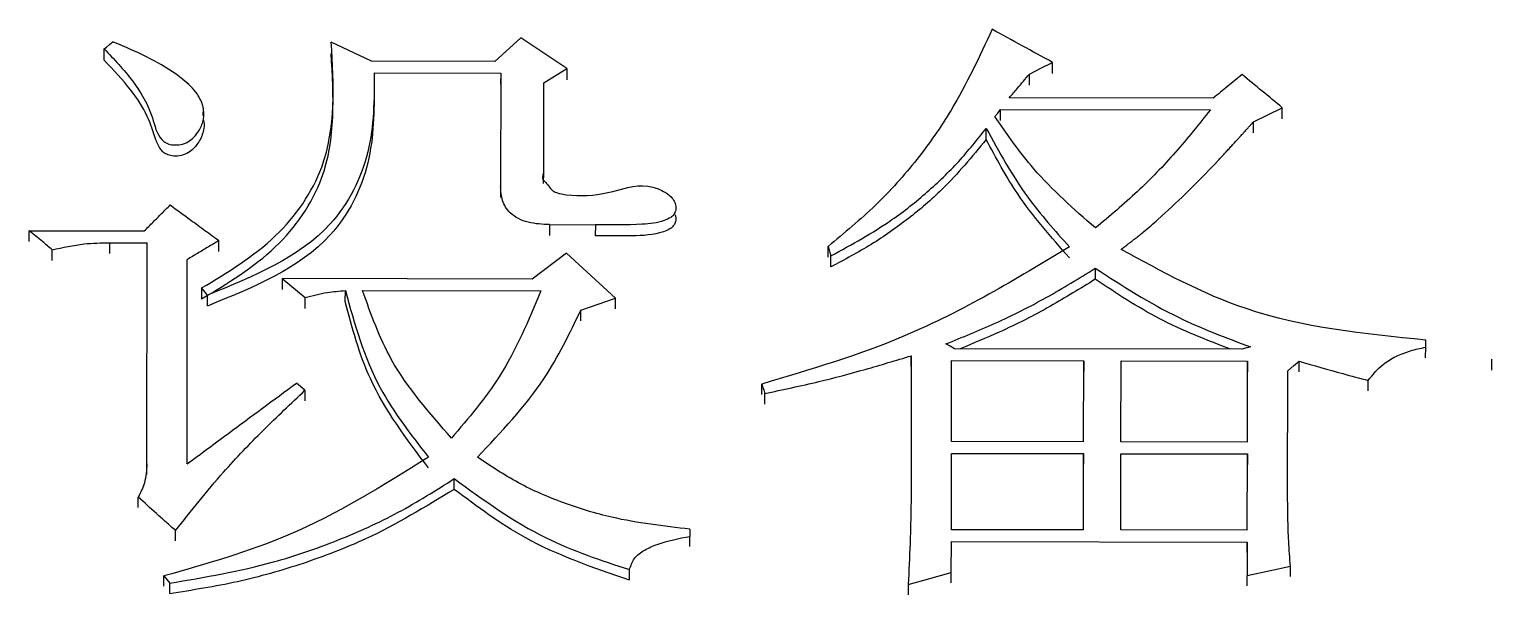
# Model space of a CAD drawing. Header units: millimetres. Extents: x 2320 to 4000, y 933 to 2121.
# Drawn here: x 2704.54 to 2710.05, y 1910.67 to 1912.8 of the extents above; entities that cross this region are included whole.
import ezdxf

# ---------------------------------------------------------------- set-up
doc = ezdxf.new("R2010")
doc.units = ezdxf.units.MM

msp = doc.modelspace()

# ---------------------------------------------------------------- linework, layer by layer
at = {"color": 7, "linetype": 'Continuous', "lineweight": 25}
for p, q in [((2705.8331, 1912.6801), (2705.6817, 1912.7513)), ((2706.3957, 1912.7678), (2706.2982, 1912.6792)), ((2706.5686, 1912.6521), (2706.3957, 1912.7678)), ((2704.8269, 1912.6839), (2704.8271, 1912.7262)), ((2706.2982, 1912.6792), (2705.8331, 1912.6801)), ((2705.8439, 1912.6357), (2705.8436, 1912.5939)), ((2705.8439, 1912.6357), (2706.3198, 1912.6348)), ((2706.3198, 1912.6348), (2706.3194, 1912.2081)), ((2706.3198, 1912.6348), (2706.3196, 1912.593)), ((2706.4821, 1912.599), (2706.5686, 1912.6521)), ((2705.8442, 1912.5409), (2705.8445, 1912.5829)), ((2706.4817, 1912.2612), (2706.4821, 1912.599)), ((2709.0024, 1912.5411), (2708.2344, 1912.5425)), ((2705.2003, 1912.4755), (2705.2004, 1912.5032)), ((2708.2017, 1912.4566), (2708.2019, 1912.4981)), ((2708.2019, 1912.4981), (2708.9916, 1912.4967)), ((2708.1475, 1912.3857), (2708.1478, 1912.4272)), ((2709.1535, 1912.4105), (2709.1538, 1912.452)), ((2706.4815, 1912.22), (2706.4817, 1912.2612)), ((2706.3194, 1912.2081), (2706.3192, 1912.167)), ((2704.545, 1912.0013), (2704.5452, 1912.0421)), ((2704.5452, 1912.0421), (2704.9779, 1912.0413)), ((2706.5031, 1912.0652), (2706.5029, 1912.0244)), ((2706.5031, 1912.0652), (2706.6762, 1912.0649)), ((2706.6762, 1912.0649), (2706.676, 1912.0235)), ((2704.8478, 1911.9563), (2704.848, 1911.997)), ((2704.848, 1911.997), (2704.9886, 1911.9967)), ((2704.9878, 1911.1654), (2704.9886, 1911.9967)), ((2704.9884, 1911.956), (2704.9886, 1911.9967)), ((2707.5521, 1911.9425), (2707.5523, 1911.9831)), ((2705.1392, 1911.1651), (2705.14, 1911.934)), ((2706.5679, 1911.9582), (2706.438, 1911.8603)), ((2706.7516, 1911.7883), (2706.5679, 1911.9582)), ((2707.5629, 1911.9069), (2707.5631, 1911.9475)), ((2705.4969, 1911.862), (2705.5834, 1911.7905)), ((2706.438, 1911.8603), (2705.4969, 1911.862)), ((2705.7346, 1911.7766), (2705.7349, 1911.8169)), ((2705.7998, 1911.8168), (2706.4704, 1911.8156)), ((2706.6215, 1911.7037), (2706.6218, 1911.7439)), ((2706.6218, 1911.7439), (2706.7516, 1911.7883)), ((2709.8019, 1911.6041), (2709.8019, 1911.6309)), ((2709.1096, 1911.5964), (2708.0279, 1911.5984)), ((2709.1421, 1911.6053), (2709.1096, 1911.5964)), ((2709.8017, 1911.5641), (2709.8019, 1911.6041)), ((2707.8656, 1911.5719), (2707.8651, 1911.0705)), ((2707.8654, 1911.5319), (2707.8656, 1911.5719)), ((2708.0167, 1911.2495), (2708.017, 1911.5537)), ((2708.017, 1911.5537), (2708.5146, 1911.5528)), ((2708.5143, 1911.2486), (2708.5146, 1911.5528)), ((2708.5146, 1911.5528), (2708.5144, 1911.5129)), ((2708.6549, 1911.2483), (2708.6552, 1911.5526)), ((2708.6552, 1911.5526), (2709.1312, 1911.5517)), ((2709.1309, 1911.2474), (2709.1312, 1911.5517)), ((2709.1312, 1911.5517), (2709.131, 1911.5118)), ((2710.0504, 1911.5182), (2710.0506, 1911.559)), ((2705.583, 1911.4419), (2705.5506, 1911.4688)), ((2707.3028, 1911.4259), (2707.303, 1911.4656)), ((2709.2821, 1911.05), (2709.2826, 1911.5156)), ((2709.5852, 1911.4395), (2709.5855, 1911.4793)), ((2705.583, 1911.4419), (2705.5828, 1911.4022)), ((2707.3135, 1911.3901), (2707.3138, 1911.4298)), ((2708.5143, 1911.2486), (2708.0167, 1911.2495)), ((2709.1309, 1911.2474), (2708.6549, 1911.2483)), ((2708.0163, 1910.9177), (2708.0166, 1911.2047)), ((2708.0166, 1911.2047), (2708.5142, 1911.2038)), ((2708.5139, 1910.9168), (2708.5142, 1911.2038)), ((2708.5142, 1911.2038), (2708.514, 1911.1645)), ((2708.6545, 1910.9166), (2708.6549, 1911.2035)), ((2708.6549, 1911.2035), (2709.1308, 1911.2026)), ((2709.1305, 1910.9157), (2709.1308, 1911.2026)), ((2709.1308, 1911.2026), (2709.1306, 1911.1634)), ((2704.9875, 1911.1252), (2704.9878, 1911.1654)), ((2706.145, 1911.0704), (2706.1452, 1911.1096)), ((2705.0954, 1910.8753), (2705.0957, 1910.9141)), ((2707.032, 1910.9195), (2707.0319, 1910.8926)), ((2708.5139, 1910.9168), (2708.0163, 1910.9177)), ((2709.1305, 1910.9157), (2708.6545, 1910.9166)), ((2707.0317, 1910.8539), (2707.0319, 1910.8926)), ((2708.0162, 1910.7561), (2708.0163, 1910.8728)), ((2708.0163, 1910.8728), (2709.1305, 1910.8708)), ((2709.1305, 1910.8708), (2709.1303, 1910.7451)), ((2705.052, 1910.7051), (2705.0522, 1910.7435)), ((2705.0522, 1910.7435), (2705.0738, 1910.7165)), ((2705.0736, 1910.6781), (2705.0738, 1910.7165)), ((2709.1301, 1910.7066), (2709.1303, 1910.7451))]:
    msp.add_line(p, q, dxfattribs=at)
at = {"color": 7, "linetype": 'Continuous', "lineweight": 25, "flags": 128}
for points in [[(2704.8271, 1912.7263), (2704.8353, 1912.733), (2704.8475, 1912.7429), (2704.8596, 1912.7528)], [(2706.5686, 1912.6521), (2706.5685, 1912.6285), (2706.5684, 1912.6103)], [(2708.31, 1912.5893), (2708.3101, 1912.6126), (2708.3102, 1912.6312)], [(2708.3102, 1912.6312), (2708.3535, 1912.6533), (2708.3968, 1912.6754)], [(2708.3966, 1912.6335), (2708.3967, 1912.6568), (2708.3968, 1912.6754)], [(2708.1803, 1912.4716), (2708.1911, 1912.4848), (2708.2019, 1912.4981)], [(2709.1538, 1912.452), (2709.2079, 1912.4785), (2709.262, 1912.5051)], [(2709.2618, 1912.4635), (2709.2619, 1912.4866), (2709.262, 1912.5051)], [(2704.6314, 1911.93), (2704.6315, 1911.95), (2704.6316, 1911.9706)], [(2705.2589, 1911.9644), (2705.259, 1911.9869), (2705.2591, 1912.0051)], [(2705.4969, 1911.862), (2705.4968, 1911.8389), (2705.4967, 1911.8216)], [(2708.5583, 1911.901), (2708.5583, 1911.8905), (2708.5582, 1911.88), (2708.5581, 1911.8605)], [(2705.194, 1911.8269), (2705.1939, 1911.8118), (2705.1938, 1911.7988), (2705.1938, 1911.7865)], [(2705.2156, 1911.8001), (2705.2102, 1911.8068), (2705.2021, 1911.8168), (2705.194, 1911.8269)], [(2705.2154, 1911.7597), (2705.2154, 1911.7739), (2705.2155, 1911.787), (2705.2156, 1911.8001)], [(2705.5831, 1911.7501), (2705.5832, 1911.7596), (2705.5833, 1911.7699), (2705.5834, 1911.7905)], [(2706.7514, 1911.748), (2706.7515, 1911.7702), (2706.7516, 1911.7883)], [(2708.0279, 1911.5984), (2708.0117, 1911.6074), (2707.9954, 1911.6163)], [(2709.2826, 1911.5156), (2709.3042, 1911.5335), (2709.3259, 1911.5513)], [(2709.3257, 1911.5114), (2709.3258, 1911.5334), (2709.3259, 1911.5513)], [(2704.9549, 1911.001), (2704.955, 1911.01), (2704.9551, 1911.0201), (2704.9552, 1911.04)], [(2709.1302, 1910.8321), (2709.1304, 1910.8532), (2709.1305, 1910.8708)], [(2706.8044, 1910.7288), (2706.8045, 1910.745), (2706.8046, 1910.7673)], [(2707.8538, 1910.7114), (2707.935, 1910.7338), (2708.0162, 1910.7561)], [(2708.0159, 1910.7176), (2708.0161, 1910.7386), (2708.0162, 1910.7561)], [(2709.1303, 1910.7451), (2709.2115, 1910.7629), (2709.2926, 1910.7807)], [(2709.2924, 1910.7421), (2709.2925, 1910.7632), (2709.2926, 1910.7807)], [(2707.8538, 1910.7114), (2707.8537, 1910.6892), (2707.8536, 1910.673)]]:
    msp.add_lwpolyline(points, dxfattribs=at)
at = {"color": 7, "linetype": 'Continuous', "lineweight": 25}
for points, knots in [([(2708.1697, 1912.8), (2708.122, 1912.6969), (2708.0429, 1912.5264), (2707.8895, 1912.3072), (2707.7345, 1912.1344), (2707.6133, 1912.0337), (2707.5523, 1911.9831)], [0, 0, 0, 0, 0.33491, 0.554084, 0.775731, 1, 1, 1, 1]), ([(2708.3968, 1912.6754), (2708.359, 1912.6962), (2708.2833, 1912.7377), (2708.2076, 1912.7792), (2708.1698, 1912.8)], [0, 0, 0, 0, 0.5, 1, 1, 1, 1]), ([(2704.8271, 1912.7262), (2704.8641, 1912.6872), (2704.9384, 1912.6088), (2705.0076, 1912.4918), (2705.0247, 1912.4008), (2705.0596, 1912.3713), (2705.0824, 1912.3644), (2705.1087, 1912.3643), (2705.1365, 1912.372), (2705.1643, 1912.3909), (2705.1876, 1912.4217), (2705.2042, 1912.4631), (2705.202, 1912.5109), (2705.1763, 1912.5644), (2705.081, 1912.6531), (2704.9646, 1912.7091), (2704.8719, 1912.7477), (2704.8596, 1912.7528)], [0, 0, 0, 0, 0.147264, 0.29555, 0.379238, 0.397704, 0.416179, 0.440332, 0.464932, 0.490584, 0.529383, 0.570231, 0.614806, 0.662849, 0.734388, 0.964897, 1, 1, 1, 1]), ([(2705.194, 1911.8269), (2705.2921, 1911.886), (2705.4837, 1912.0015), (2705.7065, 1912.3263), (2705.6911, 1912.5906), (2705.6817, 1912.7513)], [0, 0, 0, 0, 0.2914195, 0.5692264, 1, 1, 1, 1]), ([(2705.1995, 1912.4607), (2705.2, 1912.4593), (2705.2059, 1912.4432), (2705.2, 1912.4085), (2705.1811, 1912.3691), (2705.1543, 1912.3408), (2705.1256, 1912.3259), (2705.0972, 1912.3216), (2705.0725, 1912.3247), (2705.0535, 1912.3334), (2705.0345, 1912.3527), (2705.0151, 1912.4007), (2704.9913, 1912.4805), (2704.9236, 1912.582), (2704.8615, 1912.6474), (2704.8269, 1912.6839)], [0, 0, 0, 0, 0.00692, 0.07956, 0.155689, 0.209033, 0.251741, 0.294473, 0.329516, 0.356624, 0.383718, 0.448883, 0.593532, 0.772801, 1, 1, 1, 1]), ([(2705.1938, 1911.7857), (2705.2919, 1911.8448), (2705.4834, 1911.9601), (2705.7062, 1912.2844), (2705.6908, 1912.5485), (2705.6815, 1912.709)], [0, 0, 0, 0, 0.291558, 0.569369, 1, 1, 1, 1]), ([(2705.8439, 1912.6357), (2705.8436, 1912.5362), (2705.8429, 1912.3365), (2705.6677, 1911.9837), (2705.3893, 1911.8706), (2705.2156, 1911.8001)], [0, 0, 0, 0, 0.271711, 0.545564, 1, 1, 1, 1]), ([(2708.2344, 1912.5425), (2708.2446, 1912.5544), (2708.2623, 1912.5752), (2708.2876, 1912.6047), (2708.3027, 1912.6224), (2708.3102, 1912.6312)], [0, 0, 0, 0, 0.40396, 0.701979, 1, 1, 1, 1]), ([(2709.1107, 1912.6297), (2709.0926, 1912.6149), (2709.0566, 1912.5854), (2709.0205, 1912.5559), (2709.0024, 1912.5411)], [0, 0, 0, 0, 0.500001, 1, 1, 1, 1]), ([(2709.262, 1912.5051), (2709.2368, 1912.5259), (2709.1863, 1912.5674), (2709.1359, 1912.6089), (2709.1107, 1912.6297)], [0, 0, 0, 0, 0.500001, 1, 1, 1, 1]), ([(2705.8436, 1912.5935), (2705.8433, 1912.4942), (2705.8427, 1912.2947), (2705.6673, 1911.9422), (2705.3891, 1911.8294), (2705.2154, 1911.759)], [0, 0, 0, 0, 0.2715803, 0.5453653, 1, 1, 1, 1]), ([(2708.5585, 1912.0526), (2708.4772, 1912.124), (2708.3331, 1912.2506), (2708.2267, 1912.4044), (2708.1803, 1912.4716)], [0, 0, 0, 0, 0.56355, 1, 1, 1, 1]), ([(2708.9916, 1912.4967), (2708.9485, 1912.4431), (2708.8629, 1912.3364), (2708.7192, 1912.1866), (2708.6122, 1912.0974), (2708.5585, 1912.0526)], [0, 0, 0, 0, 0.334945, 0.666222, 1, 1, 1, 1]), ([(2707.5631, 1911.9475), (2707.6416, 1911.9905), (2707.7703, 1912.061), (2707.9266, 1912.186), (2708.0464, 1912.3004), (2708.1141, 1912.3851), (2708.1477, 1912.4272)], [0, 0, 0, 0, 0.345122, 0.565624, 0.783909, 1, 1, 1, 1]), ([(2708.1478, 1912.4272), (2708.196, 1912.3387), (2708.2827, 1912.1798), (2708.4062, 1912.0425), (2708.461, 1911.9816)], [0, 0, 0, 0, 0.556747, 1, 1, 1, 1]), ([(2708.6557, 1911.9722), (2708.6581, 1911.974), (2708.6616, 1911.9767), (2708.6663, 1911.9803), (2708.6711, 1911.984), (2708.6758, 1911.9876), (2708.6805, 1911.9912), (2708.6841, 1911.9939), (2708.6888, 1911.9976), (2708.6935, 1912.0012), (2708.6982, 1912.0049), (2708.7017, 1912.0076), (2708.7052, 1912.0104), (2708.7099, 1912.014), (2708.7157, 1912.0186), (2708.7216, 1912.0233), (2708.7297, 1912.0298), (2708.7538, 1912.0495), (2708.8121, 1912.0999), (2708.8724, 1912.1564), (2708.9482, 1912.2305), (2708.991, 1912.2748), (2709.0271, 1912.3133), (2709.0351, 1912.3219), (2709.043, 1912.3305), (2709.051, 1912.3391), (2709.0569, 1912.3455), (2709.0629, 1912.352), (2709.0708, 1912.3606), (2709.0787, 1912.3692), (2709.0866, 1912.3779), (2709.0925, 1912.3844), (2709.0974, 1912.3898), (2709.1014, 1912.3941), (2709.1053, 1912.3984), (2709.1092, 1912.4028), (2709.1132, 1912.4071), (2709.1161, 1912.4103), (2709.1201, 1912.4147), (2709.124, 1912.419), (2709.1279, 1912.4233), (2709.1308, 1912.4266), (2709.1338, 1912.4298), (2709.1377, 1912.4342), (2709.1416, 1912.4385), (2709.1455, 1912.4429), (2709.1493, 1912.447), (2709.152, 1912.45), (2709.1538, 1912.452)], [0, 0, 0, 0, 0.012725, 0.019102, 0.025479, 0.038233, 0.04461, 0.050987, 0.057364, 0.070118, 0.076495, 0.082872, 0.089249, 0.095626, 0.10838, 0.121135, 0.127512, 0.15302, 0.255073, 0.459194, 0.510211, 0.714315, 0.727069, 0.739823, 0.765331, 0.778085, 0.79084, 0.803594, 0.816348, 0.841856, 0.85461, 0.867364, 0.880118, 0.886495, 0.892872, 0.905626, 0.912003, 0.91838, 0.924757, 0.937511, 0.943888, 0.950265, 0.956642, 0.963019, 0.975773, 0.98215, 0.988527, 1, 1, 1, 1]), ([(2708.1475, 1912.3852), (2708.0942, 1912.3208), (2708.0058, 1912.2141), (2707.8557, 1912.0859), (2707.7162, 1911.9876), (2707.6142, 1911.9334), (2707.5629, 1911.9062)], [0, 0, 0, 0, 0.334608, 0.554057, 0.775919, 1, 1, 1, 1]), ([(2708.4607, 1911.9402), (2708.392, 1912.0182), (2708.27, 1912.1566), (2708.1848, 1912.3157), (2708.1475, 1912.3852)], [0, 0, 0, 0, 0.563004, 1, 1, 1, 1]), ([(2706.4817, 1912.2612), (2706.4804, 1912.2575), (2706.4781, 1912.2507), (2706.4768, 1912.2418), (2706.4783, 1912.2352), (2706.4854, 1912.2272), (2706.4977, 1912.2152), (2706.5091, 1912.1957), (2706.5351, 1912.1822), (2706.6065, 1912.1709), (2706.7228, 1912.1766), (2706.8404, 1912.2232), (2706.922, 1912.1976), (2706.9558, 1912.1767), (2706.9745, 1912.154), (2706.9803, 1912.1351), (2706.9789, 1912.1173), (2706.9718, 1912.1025), (2706.9575, 1912.0895), (2706.9185, 1912.0722), (2706.8216, 1912.0623), (2706.7349, 1912.0639), (2706.6762, 1912.0649)], [0, 0, 0, 0, 0.0138, 0.025127, 0.031098, 0.037099, 0.060784, 0.089374, 0.112534, 0.153888, 0.320046, 0.483741, 0.537098, 0.589789, 0.612612, 0.635583, 0.657284, 0.674402, 0.691535, 0.721107, 0.811251, 1, 1, 1, 1]), ([(2706.5031, 1912.0652), (2706.4762, 1912.0664), (2706.4231, 1912.0686), (2706.3552, 1912.1011), (2706.3227, 1912.1551), (2706.3205, 1912.1905), (2706.3194, 1912.2081)], [0, 0, 0, 0, 0.293529, 0.577239, 0.790449, 1, 1, 1, 1]), ([(2704.9779, 1912.0413), (2704.9891, 1912.0525), (2705.0109, 1912.0745), (2705.0434, 1912.1071), (2705.0647, 1912.1284), (2705.0753, 1912.1391)], [0, 0, 0, 0, 0.344395, 0.672198, 1, 1, 1, 1]), ([(2705.0753, 1912.1391), (2705.1014, 1912.1202), (2705.145, 1912.0883), (2705.2062, 1912.0437), (2705.2415, 1912.018), (2705.2591, 1912.0051)], [0, 0, 0, 0, 0.424906, 0.712453, 1, 1, 1, 1]), ([(2706.9761, 1912.1023), (2706.9773, 1912.0987), (2706.9805, 1912.0891), (2706.978, 1912.0739), (2706.9704, 1912.0596), (2706.9553, 1912.0468), (2706.905, 1912.0262), (2706.8076, 1912.0215), (2706.7221, 1912.0228), (2706.676, 1912.0235)], [0, 0, 0, 0, 0.035479, 0.093395, 0.138339, 0.183252, 0.26667, 0.603888, 1, 1, 1, 1]), ([(2704.6316, 1911.9706), (2704.6193, 1911.9808), (2704.5987, 1911.9978), (2704.5699, 1912.0217), (2704.5534, 1912.0353), (2704.5452, 1912.0421)], [0, 0, 0, 0, 0.4283694, 0.7141847, 1, 1, 1, 1]), ([(2704.6316, 1911.9706), (2704.6714, 1911.9794), (2704.7426, 1911.9952), (2704.8157, 1911.9964), (2704.848, 1911.997)], [0, 0, 0, 0, 0.558839, 1, 1, 1, 1]), ([(2705.2591, 1912.0051), (2705.2452, 1911.9968), (2705.2183, 1911.9808), (2705.1787, 1911.9571), (2705.1529, 1911.9417), (2705.14, 1911.934)], [0, 0, 0, 0, 0.350983, 0.675492, 1, 1, 1, 1]), ([(2708.461, 1911.9816), (2708.2599, 1911.8604), (2707.8981, 1911.6424), (2707.4861, 1911.52), (2707.303, 1911.4656)], [0, 0, 0, 0, 0.555577, 1, 1, 1, 1]), ([(2707.5523, 1911.9831), (2707.5541, 1911.9772), (2707.5577, 1911.9653), (2707.5613, 1911.9534), (2707.5631, 1911.9475)], [0, 0, 0, 0, 0.5006573, 1, 1, 1, 1]), ([(2709.802, 1911.6309), (2709.5705, 1911.6542), (2709.1607, 1911.6953), (2708.8088, 1911.8882), (2708.6557, 1911.9722)], [0, 0, 0, 0, 0.56492, 1, 1, 1, 1]), ([(2707.9954, 1911.6163), (2708.0578, 1911.6415), (2708.1871, 1911.6937), (2708.3755, 1911.7887), (2708.4972, 1911.8635), (2708.5583, 1911.901)], [0, 0, 0, 0, 0.317051, 0.657515, 1, 1, 1, 1]), ([(2708.558, 1911.8598), (2708.5022, 1911.8252), (2708.3856, 1911.753), (2708.2149, 1911.6663), (2708.0986, 1911.6186), (2708.0493, 1911.5984)], [0, 0, 0, 0, 0.346002, 0.722833, 1, 1, 1, 1]), ([(2709.0673, 1911.5965), (2708.9765, 1911.6317), (2708.7957, 1911.7017), (2708.6371, 1911.8073), (2708.5581, 1911.8598)], [0, 0, 0, 0, 0.502107, 1, 1, 1, 1]), ([(2708.5583, 1911.9011), (2708.6601, 1911.8354), (2708.8431, 1911.7174), (2709.0502, 1911.6398), (2709.1421, 1911.6054)], [0, 0, 0, 0, 0.5565321, 1, 1, 1, 1]), ([(2705.5834, 1911.7905), (2705.6111, 1911.7979), (2705.6607, 1911.8113), (2705.7122, 1911.8152), (2705.7349, 1911.8169)], [0, 0, 0, 0, 0.558985, 1, 1, 1, 1]), ([(2705.7349, 1911.8169), (2705.7699, 1911.6912), (2705.8331, 1911.4649), (2705.9818, 1911.2749), (2706.0479, 1911.1904)], [0, 0, 0, 0, 0.5554541, 1, 1, 1, 1]), ([(2706.1345, 1911.262), (2706.0515, 1911.3565), (2705.904, 1911.5243), (2705.8315, 1911.7279), (2705.7998, 1911.8168)], [0, 0, 0, 0, 0.56317, 1, 1, 1, 1]), ([(2706.4704, 1911.8156), (2706.4244, 1911.7047), (2706.3418, 1911.5052), (2706.1983, 1911.3368), (2706.1345, 1911.262)], [0, 0, 0, 0, 0.5555847, 1, 1, 1, 1]), ([(2706.0477, 1911.1501), (2705.9657, 1911.2586), (2705.8203, 1911.4511), (2705.7607, 1911.6772), (2705.7346, 1911.7758)], [0, 0, 0, 0, 0.563754, 1, 1, 1, 1]), ([(2706.2318, 1911.1901), (2706.3216, 1911.2848), (2706.4809, 1911.4529), (2706.579, 1911.6555), (2706.6218, 1911.7439)], [0, 0, 0, 0, 0.563739, 1, 1, 1, 1]), ([(2709.5855, 1911.4793), (2709.6029, 1911.5008), (2709.632, 1911.5365), (2709.6896, 1911.5708), (2709.744, 1911.592), (2709.7825, 1911.6), (2709.8019, 1911.6041)], [0, 0, 0, 0, 0.330275, 0.550122, 0.773937, 1, 1, 1, 1]), ([(2707.3138, 1911.4298), (2707.3818, 1911.4443), (2707.5089, 1911.4713), (2707.6926, 1911.5198), (2707.8079, 1911.5545), (2707.8656, 1911.5719)], [0, 0, 0, 0, 0.365104, 0.682344, 1, 1, 1, 1]), ([(2709.3259, 1911.5513), (2709.3804, 1911.5355), (2709.4666, 1911.5104), (2709.5535, 1911.4877), (2709.5855, 1911.4793)], [0, 0, 0, 0, 0.632425, 1, 1, 1, 1]), ([(2705.1392, 1911.1651), (2705.191, 1911.2034), (2705.2855, 1911.2733), (2705.4227, 1911.3745), (2705.5079, 1911.4374), (2705.5506, 1911.4688)], [0, 0, 0, 0, 0.378108, 0.689054, 1, 1, 1, 1]), ([(2707.303, 1911.4656), (2707.3048, 1911.4596), (2707.3084, 1911.4477), (2707.312, 1911.4358), (2707.3138, 1911.4298)], [0, 0, 0, 0, 0.500003, 1, 1, 1, 1]), ([(2705.0957, 1910.9141), (2705.1545, 1910.9886), (2705.2578, 1911.1195), (2705.4247, 1911.2926), (2705.5302, 1911.3921), (2705.583, 1911.4419)], [0, 0, 0, 0, 0.398253, 0.698777, 1, 1, 1, 1]), ([(2706.0479, 1911.1904), (2705.8765, 1911.0833), (2705.5676, 1910.8903), (2705.211, 1910.7888), (2705.0522, 1910.7436)], [0, 0, 0, 0, 0.554852, 1, 1, 1, 1]), ([(2707.032, 1910.9195), (2706.9333, 1910.9309), (2706.7713, 1910.9497), (2706.5562, 1911.0155), (2706.3841, 1911.0892), (2706.2823, 1911.1566), (2706.2318, 1911.1901)], [0, 0, 0, 0, 0.3439878, 0.5650553, 0.7839694, 1, 1, 1, 1]), ([(2704.9878, 1911.1654), (2704.9865, 1911.141), (2704.9841, 1911.0972), (2704.9641, 1911.0575), (2704.9552, 1911.04)], [0, 0, 0, 0, 0.5572241, 1, 1, 1, 1]), ([(2705.0738, 1910.7165), (2705.2054, 1910.7388), (2705.4216, 1910.7754), (2705.7068, 1910.8747), (2705.9364, 1910.9777), (2706.0758, 1911.0658), (2706.1452, 1911.1096)], [0, 0, 0, 0, 0.3437, 0.56446, 0.78335, 1, 1, 1, 1]), ([(2706.1452, 1911.1096), (2706.2564, 1911.0284), (2706.4569, 1910.8821), (2706.6975, 1910.8027), (2706.8046, 1910.7673)], [0, 0, 0, 0, 0.554975, 1, 1, 1, 1]), ([(2705.0957, 1910.9141), (2705.0837, 1910.9248), (2705.0599, 1910.9461), (2705.0131, 1910.9881), (2704.9781, 1911.0194), (2704.9552, 1911.04)], [0, 0, 0, 0, 0.2546089, 0.5092179, 1, 1, 1, 1]), ([(2706.145, 1911.0694), (2706.0361, 1911.0032), (2705.8559, 1910.8937), (2705.5762, 1910.7874), (2705.3294, 1910.7166), (2705.159, 1910.6901), (2705.0736, 1910.6769)], [0, 0, 0, 0, 0.335493, 0.555469, 0.777124, 1, 1, 1, 1]), ([(2706.8044, 1910.7276), (2706.6689, 1910.7741), (2706.429, 1910.8566), (2706.2311, 1911.0048), (2706.145, 1911.0694)], [0, 0, 0, 0, 0.564668, 1, 1, 1, 1]), ([(2707.8651, 1911.0705), (2707.8647, 1911.0363), (2707.864, 1910.9677), (2707.8604, 1910.8481), (2707.8563, 1910.7626), (2707.8538, 1910.7114)], [0, 0, 0, 0, 0.286353, 0.572707, 1, 1, 1, 1]), ([(2709.2926, 1910.7807), (2709.2902, 1910.8118), (2709.2856, 1910.8722), (2709.283, 1910.962), (2709.2824, 1911.0206), (2709.2821, 1911.05)], [0, 0, 0, 0, 0.346721, 0.673286, 1, 1, 1, 1]), ([(2706.8046, 1910.7673), (2706.8095, 1910.7821), (2706.8193, 1910.8124), (2706.8615, 1910.8429), (2706.9311, 1910.8731), (2706.9903, 1910.8845), (2707.0319, 1910.8926)], [0, 0, 0, 0, 0.17577, 0.359484, 0.548639, 1, 1, 1, 1])]:
    msp.add_open_spline(points, degree=3, knots=knots, dxfattribs=at)

doc.saveas('drawing.dxf')
